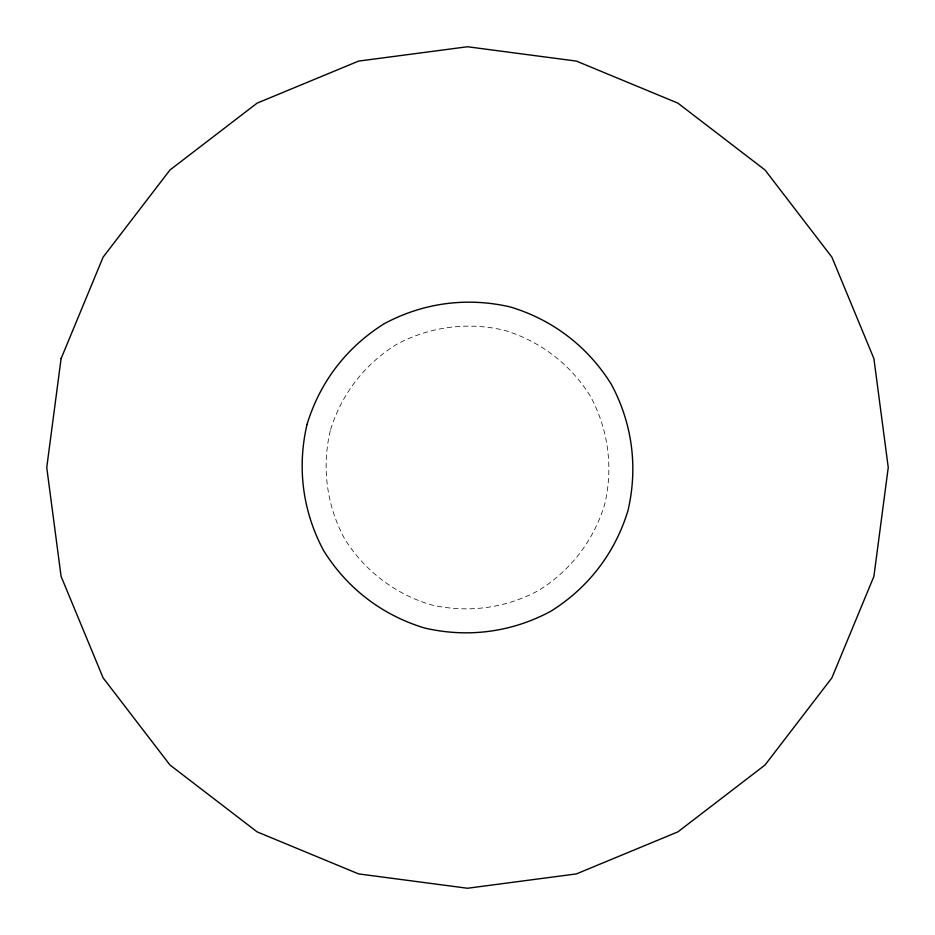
<?xml version="1.0" encoding="UTF-8"?>
<svg xmlns="http://www.w3.org/2000/svg" width="935" height="935" viewBox="0 0 935 935"><rect width="100%" height="100%" fill="white"/><g stroke="black" fill="none" stroke-linecap="round" stroke-linejoin="round"><path stroke-width="0.7" stroke-dasharray="4.67 3.51" d="M330.277 430.731C321.628 467.219 326.666 505.531 344.477 538.525C364.147 570.443 394.815 593.97 430.731 604.723C467.219 613.372 505.531 608.334 538.525 590.523C570.443 570.853 593.97 540.185 604.723 504.269C613.372 467.781 608.334 429.469 590.523 396.475C570.853 364.557 540.185 341.03 504.269 330.277C467.781 321.628 429.469 326.666 396.475 344.477C364.557 364.147 341.03 394.815 330.277 430.731"/><path stroke-width="1.4" d="M61.091 358.608L46.75 467.5L61.091 576.392L103.119 677.875L169.983 765.017L257.125 831.881L358.608 873.909L467.5 888.25L576.392 873.909L677.875 831.881L765.017 765.017L831.881 677.875L873.909 576.392L888.25 467.5L873.909 358.608L831.881 257.125L765.017 169.983L677.875 103.119L576.392 61.091L467.5 46.75L358.608 61.091L257.125 103.119L169.983 169.983L103.119 257.125L61.091 358.608M307.007 424.49C296.933 467.745 302.671 511.41 323.603 550.575C347.06 588.29 382.006 615.101 424.49 627.993C467.745 638.067 511.41 632.329 550.575 611.396C588.29 587.94 615.101 552.994 627.993 510.51C638.067 467.255 632.329 423.59 611.396 384.425C587.94 346.71 552.994 319.899 510.51 307.007C467.255 296.933 423.59 302.671 384.425 323.603C346.71 347.06 319.899 382.006 307.007 424.49"/></g></svg>
